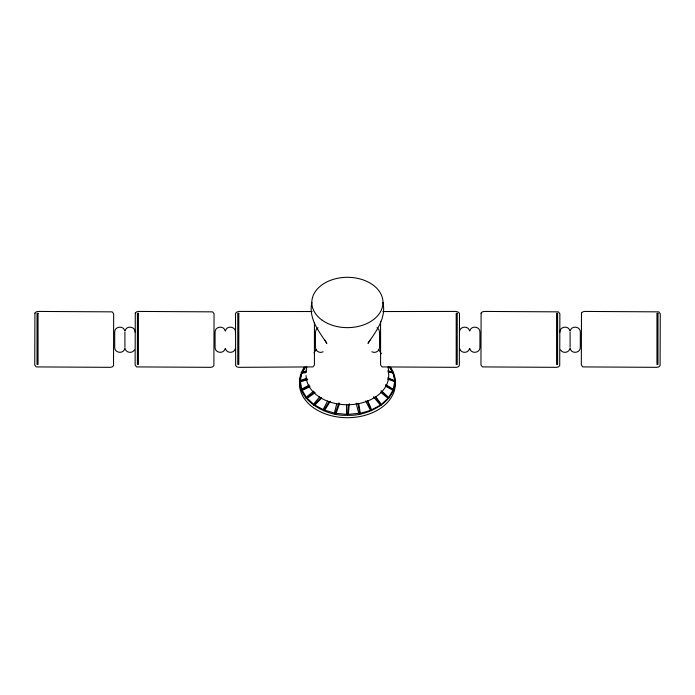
<?xml version="1.0" encoding="UTF-8"?>
<svg xmlns="http://www.w3.org/2000/svg" width="695" height="695" viewBox="0 0 695 695"><rect width="100%" height="100%" fill="white"/><g stroke="black" fill="none" stroke-linecap="round" stroke-linejoin="round"><path stroke-width="1.04" d="M304.332 367.151C286.548 394.386 323.14 417.009 347.413 415.236L348.343 404.455M349.272 403.795L348.36 414.324L358.742 413.351L356.188 403.152M459.499 332.14C459.239 326.389 468.3 325.199 469.542 330.82M559.875 332.14C559.614 326.389 568.675 325.199 569.917 330.82M306.104 370.861L306.808 367.082M347.413 415.236C371.686 417.009 408.278 394.386 390.494 367.151M336.71 403.856L334.408 413.038L324.739 410.206L330.334 401.241M335.016 414.081L338.804 402.996M339.629 403.239L336.171 413.36L346.544 414.324L346.544 404.603M125.083 330.82C126.325 325.199 135.386 326.389 135.125 332.14M124.735 348.655C123.493 354.276 114.432 353.086 114.692 347.335L114.692 332.14C114.432 326.389 123.493 325.199 124.735 330.82M225.458 330.82C226.7 325.199 235.761 326.389 235.501 332.14M225.111 348.655C223.877 354.276 214.807 353.086 215.068 347.335L215.068 332.14C214.807 326.389 223.877 325.199 225.111 330.82M235.327 348.655C234.25 353.564 226.544 353.564 225.458 348.655M469.889 330.82C471.123 325.199 480.193 326.389 479.932 332.14L479.932 347.335C480.193 353.086 471.123 354.276 469.889 348.655M469.542 348.655C468.456 353.564 460.75 353.564 459.673 348.655M570.265 330.82C571.507 325.199 580.568 326.389 580.308 332.14L580.308 347.335C580.568 353.086 571.507 354.276 570.265 348.655M569.917 348.655C568.953 352.921 562.594 353.755 560.561 349.889M327.597 401.015L323.158 409.572L314.852 405.063L321.568 398.087M304.731 367.62L302.229 371.894L306.469 371.156M369.905 340.15L368.003 343.391C376.299 330.759 386.264 318.64 383.006 302.473M323.462 410.702L329.056 401.727M314.018 352.843L316.407 349.42M134.439 349.889C132.406 353.755 126.047 352.921 125.083 348.655M319.639 396.845L313.558 404.16L307.19 398.287L315.122 392.675M313.541 405.315L321.003 397.557M313.714 391.12L306.269 397.175L302.264 390.338L309.918 386.724M317.997 327.719L316.129 329.586L315.443 332.14L315.443 347.335C315.33 351.114 319.9 353.746 323.106 351.757M305.922 398.305L314.748 392.058M309.162 385.021L301.786 389.096L300.414 381.764L307.65 379.722M301.144 390.13L309.762 386.055M306.53 378.323L300.405 380.478L301.769 373.137L305.956 372.685M299.51 381.364L307.694 379.053M382.893 311.542L456.207 311.43L458.735 312.342L459.499 313.801L459.334 365.674L458.04 366.908L456.207 367.334L382.024 366.908L380.573 364.953L380.573 321.264M301.144 372.598L306.417 372.025M312.107 311.542L238.793 311.43L236.265 312.342L235.501 313.801L235.666 365.674L236.96 366.908L238.793 367.334L312.976 366.908L314.427 364.953L314.427 322.332M388.019 372.042L393.222 372.946L394.664 380.686L387.749 377.845M387.662 370.869L392.875 372.051L390.234 367.542M388.479 371.408L393.683 372.598M387.619 379.131L394.673 381.607L393.231 389.348L386.012 384.813M388.357 378.506L395.316 381.364M371.894 351.757C375.1 353.746 379.67 351.114 379.557 347.335L379.557 332.14L378.871 329.586L377.003 327.719M385.36 386.072L392.901 390.243L388.679 397.453L381.598 390.938M385.473 384.978L393.683 390.13M380.652 392.258L388.027 398.261L381.312 404.455L375.76 396.758M380.956 390.99L388.905 398.305M373.484 396.802L380.391 405.107L371.634 409.859L367.881 401.05M375.065 396.689L381.286 405.315M378.419 349.42L381.399 353.694M324.921 340.15L326.824 343.391C318.527 330.759 308.563 318.64 311.82 302.473M365.622 400.928L370.505 410.328L360.305 413.317L358.733 403.717M367.168 400.841L371.365 410.702M388.019 367.082L388.722 370.861M358.055 403.378L359.81 414.081M570.091 332.14L570.091 347.335M124.909 332.14L124.909 347.335M388.522 372.694A41.309 29.207 0 0 1 349.437 404.725A41.309 29.207 0 0 1 306.104 375.552M388.905 366.882A47.903 33.873 0 0 1 347.413 417.695A47.903 33.873 0 0 1 305.922 366.882M34.915 313.089L34.75 364.953L36.201 366.908L110.383 367.334L112.225 366.908L113.511 365.674L113.676 313.801L112.225 311.855L38.043 311.43L36.201 311.855L34.915 313.089M135.29 313.089L135.125 364.953L136.576 366.908L210.759 367.334L212.601 366.908L213.886 365.674L214.051 313.801L212.601 311.855L138.418 311.43L136.576 311.855L135.29 313.089M481.114 313.089L480.949 364.953L482.399 366.908L556.582 367.334L558.424 366.908L559.71 365.674L559.875 313.801L558.424 311.855L484.241 311.43L482.399 311.855L481.114 313.089M581.489 313.089L581.324 364.953L582.775 366.908L656.957 367.334L658.799 366.908L660.085 365.674L660.25 313.801L658.799 311.855L584.617 311.43L582.775 311.855L581.489 313.089M38.043 313.289L37.026 313.315L37.026 364.458L38.043 364.441L38.043 313.289M138.418 313.289L137.401 313.315L137.401 364.458L138.418 364.441L138.418 313.289M238.793 313.289L237.777 313.315L237.777 364.458L238.793 364.441L238.793 313.289M657.974 313.315L656.957 313.289L656.957 364.441L657.974 364.458L657.974 313.315M557.599 313.315L556.582 313.289L556.582 364.441L557.599 364.458L557.599 313.315M457.223 313.315L456.207 313.289L456.207 364.441L457.223 364.458L457.223 313.315M322.245 320.273A35.593 25.168 0 0 0 381.79 308.988A35.593 25.168 0 0 0 338.204 278.165A35.593 25.168 0 0 0 322.245 320.273"/></g></svg>
